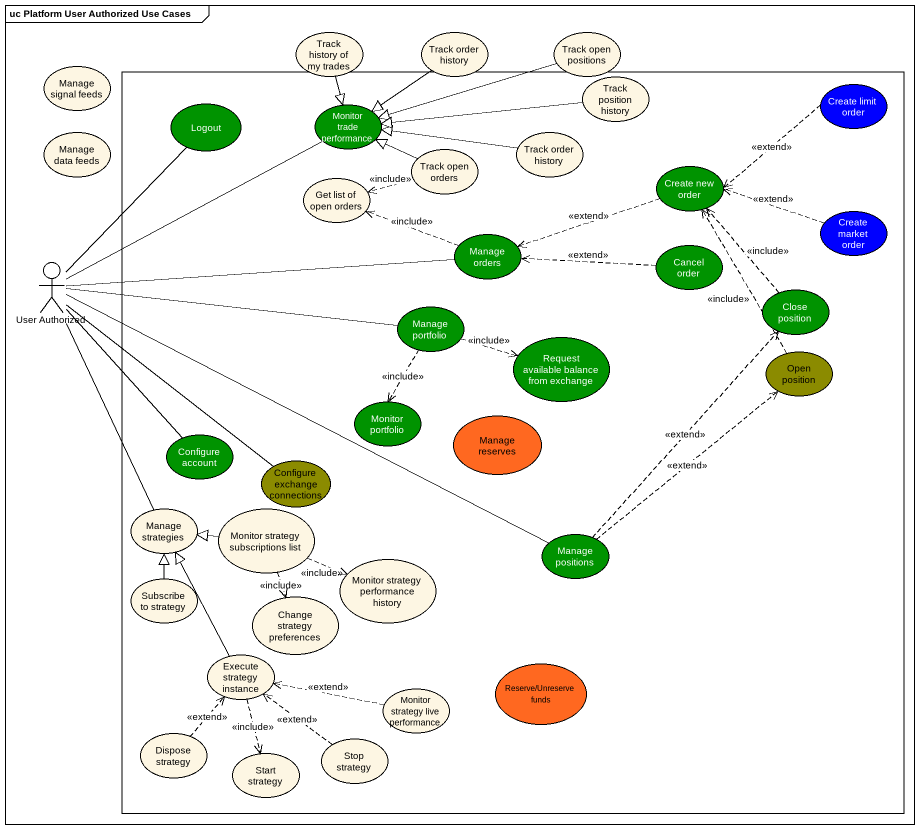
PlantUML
@startuml
mainframe uc Platform User Authorized Use Cases
usecase "Track history of my trades" as Track_history_of_my_trades
usecase "Track order history" as Track_order_history
usecase "Track open positions" as Track_open_positions
usecase "Manage signal feeds" as Manage_signal_feeds
rectangle " " as rectangle1 {
  usecase "Track position history" as Track_position_history
  usecase "Create limit order" as Create_limit_order #0000FF
  usecase Logout #009300
  usecase "Monitor trade performance" as Monitor_trade_performance #009300
  usecase "Track order history" as Track_order_history_2
  usecase "Track open orders" as Track_open_orders
  usecase "Create new order" as Create_new_order #009300
  usecase "Get list of open orders" as Get_list_of_open_orders
  usecase "Create market order" as Create_market_order #0000FF
  usecase "Manage orders" as Manage_orders #009300
  usecase "Cancel order" as Cancel_order #009300
  usecase "Close position" as Close_position #009300
  usecase "Manage portfolio" as Manage_portfolio #009300
  usecase "Request available balance from exchange" as Request_available_balance #009300
  usecase "Open position" as Open_position #8B8B00
  usecase "Monitor portfolio" as Monitor_portfolio #009300
  usecase "Configure account" as Configure_account #009300
  usecase "Manage reserves" as Manage_reserves #FF6820
  usecase "Configure exchange connections" as Configure_exchange #8B8B00
  usecase "Manage strategies" as Manage_strategies
  usecase "Monitor strategy subscriptions list" as Monitor_strategy
  usecase "Manage positions" as Manage_positions #009300
  usecase "Monitor strategy performance history" as Monitor_strategy_2
  usecase "Subscribe to strategy" as Subscribe_to_strategy
  usecase "Change strategy preferences" as Change_strategy_preferences
  usecase "Execute strategy instance" as Execute_strategy_instance
  usecase "Monitor strategy live performance" as Monitor_strategy_live
  usecase "Reserve/Unreserve funds" as Reserve_Unreserve_funds #FF6820
  usecase "Dispose strategy" as Dispose_strategy
  usecase "Start strategy" as Start_strategy
  usecase "Stop strategy" as Stop_strategy
}
usecase "Manage data feeds" as Manage_data_feeds
actor "User Authorized" as User_Authorized
Track_history_of_my_trades --|> Monitor_trade_performance
Track_order_history --|> Monitor_trade_performance
Track_open_positions -left-|> Monitor_trade_performance
Track_position_history -left-|> Monitor_trade_performance
Create_limit_order .left.> Create_new_order : <<extend>>
Track_order_history_2 -left-|> Monitor_trade_performance
Track_open_orders -left-|> Monitor_trade_performance
Track_open_orders .left.> Get_list_of_open_orders : <<include>>
Create_new_order .left.> Manage_orders : <<extend>>
Create_market_order .left.> Create_new_order : <<extend>>
Manage_orders .left.> Get_list_of_open_orders : <<include>>
Cancel_order .left.> Manage_orders : <<extend>>
User_Authorized -up- Logout
User_Authorized -up- Monitor_trade_performance
User_Authorized -right- Manage_orders
User_Authorized -right- Manage_portfolio
User_Authorized -- Configure_account
User_Authorized -- Configure_exchange
User_Authorized -- Manage_strategies
User_Authorized -right- Manage_positions
Close_position .up.> Create_new_order : <<include>>
Manage_portfolio .right.> Request_available_balance : <<include>>
Manage_portfolio ..> Monitor_portfolio : <<include>>
Open_position .up.> Create_new_order : <<include>>
Monitor_strategy -left-|> Manage_strategies
Monitor_strategy .right.> Monitor_strategy_2 : <<include>>
Monitor_strategy ..> Change_strategy_preferences : <<include>>
Manage_positions .up.> Close_position : <<extend>>
Manage_positions .up.> Open_position : <<extend>>
Subscribe_to_strategy -up-|> Manage_strategies
Execute_strategy_instance -up-|> Manage_strategies
Execute_strategy_instance ..> Start_strategy : <<include>>
Monitor_strategy_live .left.> Execute_strategy_instance : <<extend>>
Dispose_strategy .up.> Execute_strategy_instance : <<extend>>
Stop_strategy .up.> Execute_strategy_instance : <<extend>>
@enduml
